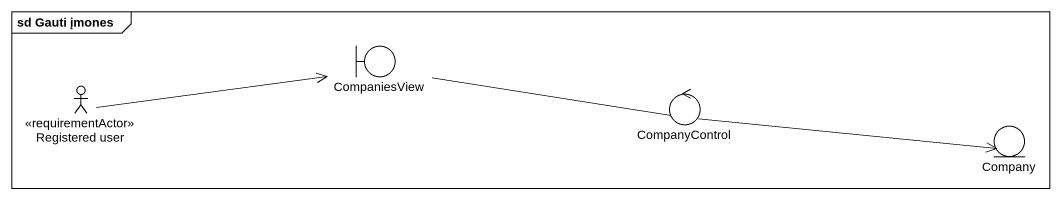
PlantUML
@startuml
mainframe sd Gauti įmones
actor "Registered user" as Registered_user <<requirementActor>>
boundary CompaniesView
control CompanyControl
entity Company
Registered_user -right-> CompaniesView
CompaniesView -right- CompanyControl
CompanyControl -right-> Company
@enduml
